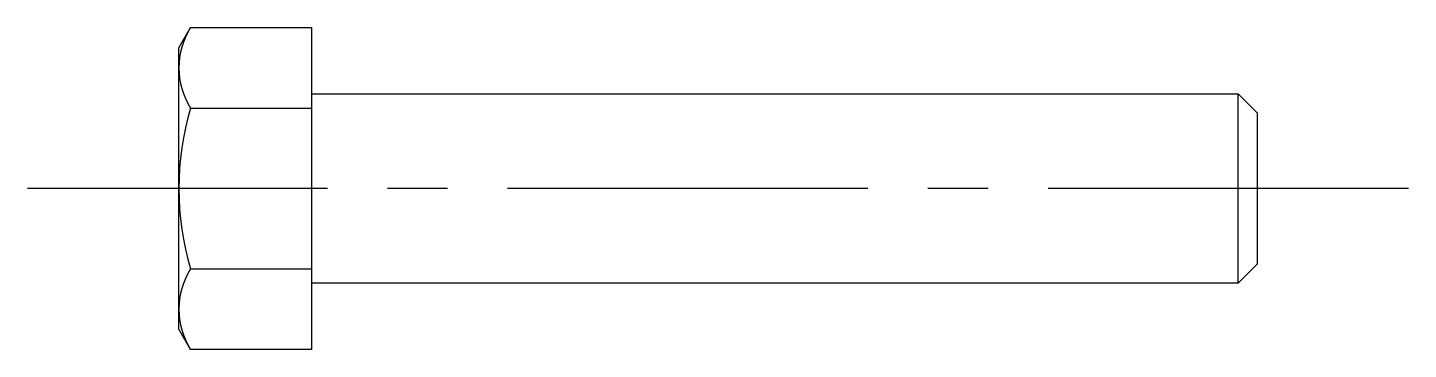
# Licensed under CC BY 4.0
# Model space of a CAD drawing. Header units: millimetres. Extents: x -15 to 58, y -8.5 to 8.5.
import ezdxf

# ---------------------------------------------------------------- set-up
doc = ezdxf.new("R2010")
doc.units = ezdxf.units.MM
doc.set_wipeout_variables(frame=1)
doc.linetypes.add('CENTER2', pattern=[28.575, 19.05, -3.175, 3.175, -3.175])

# ---------------------------------------------------------------- blocks, each defined once
blk = doc.blocks.new('*U5')
at = {"color": 0, "linetype": 'Continuous'}
blk.add_wipeout([(-5, 0), (5, 0), (5, -49), (4, -50), (-4, -50), (-5, -49)], dxfattribs=at)
blk.add_line((-5, -49), (5, -49), dxfattribs=at)
blk.add_lwpolyline([(-5, 0), (5, 0), (5, -49), (4, -50), (-4, -50), (-5, -49)], close=True, dxfattribs=at)
blk.add_wipeout([(-8.5, 6.385), (-7.435, 7), (7.435, 7), (8.5, 6.385), (8.5, 0), (-8.5, 0)], dxfattribs=at)
at = {"color": 1, "linetype": 'CENTER2'}
blk.add_line((0, -58), (0, 15), dxfattribs=at)
at = {"color": 0, "linetype": 'Continuous'}
for p, q in [((-4.25, 6.385), (-4.25, 0)), ((4.25, 6.385), (4.25, 0))]:
    blk.add_line(p, q, dxfattribs=at)
blk.add_lwpolyline([(-8.5, 6.385), (-7.435, 7), (7.435, 7), (8.5, 6.385), (8.5, 0), (-8.5, 0)], close=True, dxfattribs=at)
blk.add_lwpolyline([(8.5, 6.385, 0.28926), (4.25, 6.385, 0.14463), (-4.25, 6.385, 0.28926), (-8.5, 6.385)], format="xyb", dxfattribs=at)

msp = doc.modelspace()

# ---------------------------------------------------------------- block references
at = {"color": 2, "linetype": 'Continuous', "rotation": 90}
msp.add_blockref('*U5', (0, 0), dxfattribs=at)

doc.saveas('drawing.dxf')
